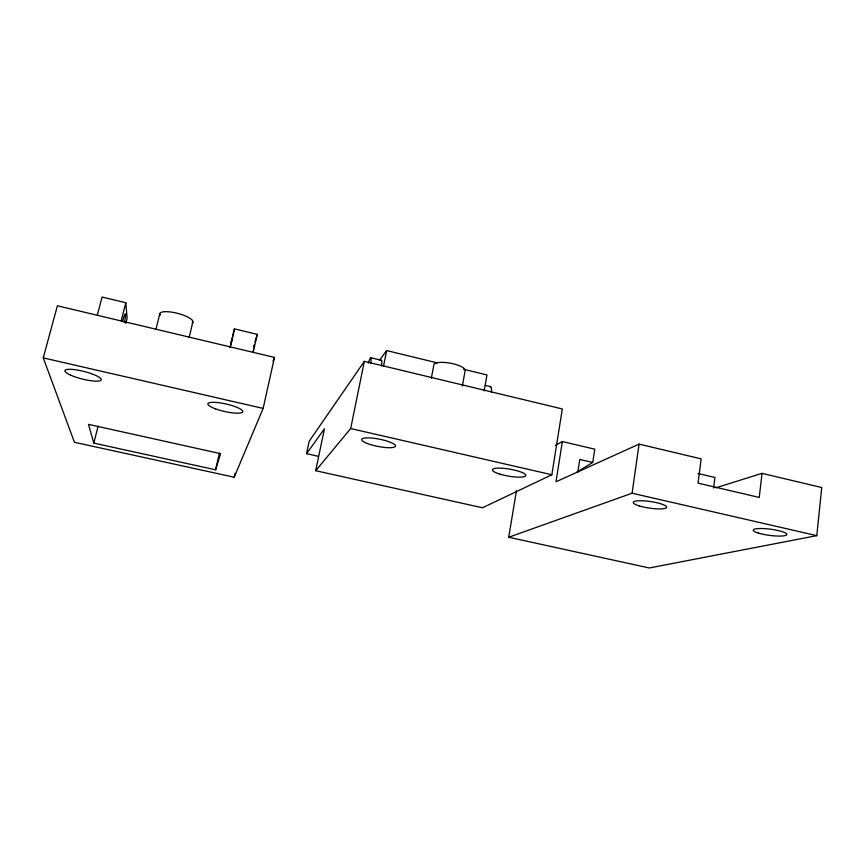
<?xml version="1.0" encoding="UTF-8"?>
<svg xmlns="http://www.w3.org/2000/svg" width="865" height="865" viewBox="0 0 865 865"><rect width="100%" height="100%" fill="white"/><g stroke="black" fill="none" stroke-linecap="round" stroke-linejoin="round"><path stroke-width="1.3" d="M516.448 490.747L508.717 537.241L649.258 567.97L816.787 535.651L821.75 487.546L762.033 473.35L715.885 487.806M762.033 473.35L759.243 497.44L698.033 483.135L701.158 458.872L639.073 444.113L555.99 481.783L562.358 441.561L594.752 449.184L592.741 462.472L576.987 471.976M713.614 488.022L714.944 477.469L698.044 473.501M508.717 537.241L632.088 493.212L639.073 444.113M577.809 472.225L579.777 459.445L592.741 462.472M306.556 453.671L324.44 428.791L315.703 470.711L482.454 507.777L551.838 474.766L562.326 408.95L364.338 361.354L309.183 441.258L306.556 453.671L318.374 456.331M484.173 390.818L486.973 374.945L463.51 369.247M462.343 386.006L465.186 370.307A15.927 4.574 10.4 0 0 449.259 362.997A15.927 4.574 10.4 0 0 433.808 365.171L431.354 378.21M383.519 366.252L386.633 350.574L437.452 362.922M315.703 470.711L350.693 428.543L364.338 361.354M253.856 347.817L254.44 344.627L253.964 346.151M263.133 408.421L274.475 357.407L57.393 305.788L43.25 357.883L74.433 442.285L234.199 477.221L263.133 408.421L43.25 357.883M252.958 351.904L253.358 350.12M234.199 477.221L235.085 473.306M231.939 339.61L230.75 344.735M253.142 352.585L257.273 334.366L234.447 328.873L231.106 343.091M215.601 469.803L220.575 453.649L88.49 424.369L93.788 443.107L215.601 469.803L219.429 453.098M230.079 347.568L231.647 340.832M230.209 347.125L234.447 328.873M189.121 337.501L192.895 321.856M155.873 329.597L159.776 313.909M93.788 443.107L98.113 426.196M125.793 323.467L127.123 318.298L125.814 302.739L102.081 297.03L97.334 315.109M121.176 320.785L125.814 302.739M254.937 341.967L257.273 334.366M273.026 361.127L274.475 357.407M379.454 360.305L386.633 350.574M555.244 445.443L562.358 441.561M350.693 428.543L551.838 474.766M632.088 493.212L816.787 535.651M368.349 363.095A11.137 1.319 -76.7 0 1 370.771 357.732L381.508 360.327M485.33 385.368L490.531 386.623M381.054 360.683A11.126 1.416 -76.6 0 1 381.487 365.819M489.817 386.904A10.942 2.422 -76.4 0 1 491.374 392.234M370.771 357.732A11.137 1.319 -76.7 0 1 370.653 363.214M160.328 315.271A17.051 4.639 14.3 0 1 176.611 313.108A17.051 4.639 14.3 0 1 192.203 322.926M122.473 321.834A11.58 1.06 -77.1 0 1 125.382 313.79A11.58 1.06 -77.1 0 1 124.441 322.461M500.078 474.182A16.954 3.546 9.7 0 0 525.833 475.534A16.954 3.546 9.7 0 0 501.495 468.192A16.954 3.546 9.7 0 0 500.078 474.182M367.398 443.518A17.246 3.698 11.1 0 0 395.219 446.643A17.246 3.698 11.1 0 0 373.248 438.22A17.246 3.698 11.1 0 0 367.398 443.518M758.205 533.045A16.976 3.125 7.4 0 0 786.339 535.132A16.976 3.125 7.4 0 0 765.633 528.699A16.976 3.125 7.4 0 0 758.205 533.045M639.332 505.939A16.878 3.33 8.3 0 0 666.418 507.69A16.878 3.33 8.3 0 0 644.057 500.857A16.878 3.33 8.3 0 0 639.332 505.939M215.569 408.886A17.873 3.817 12.8 0 0 242.762 411.794A17.873 3.817 12.8 0 0 217.742 402.593A17.873 3.817 12.8 0 0 215.569 408.886M70.779 375.205A18.738 3.882 14.2 0 0 100.816 380.362A18.738 3.882 14.2 0 0 77.536 370.079A18.738 3.882 14.2 0 0 70.779 375.205"/></g></svg>
